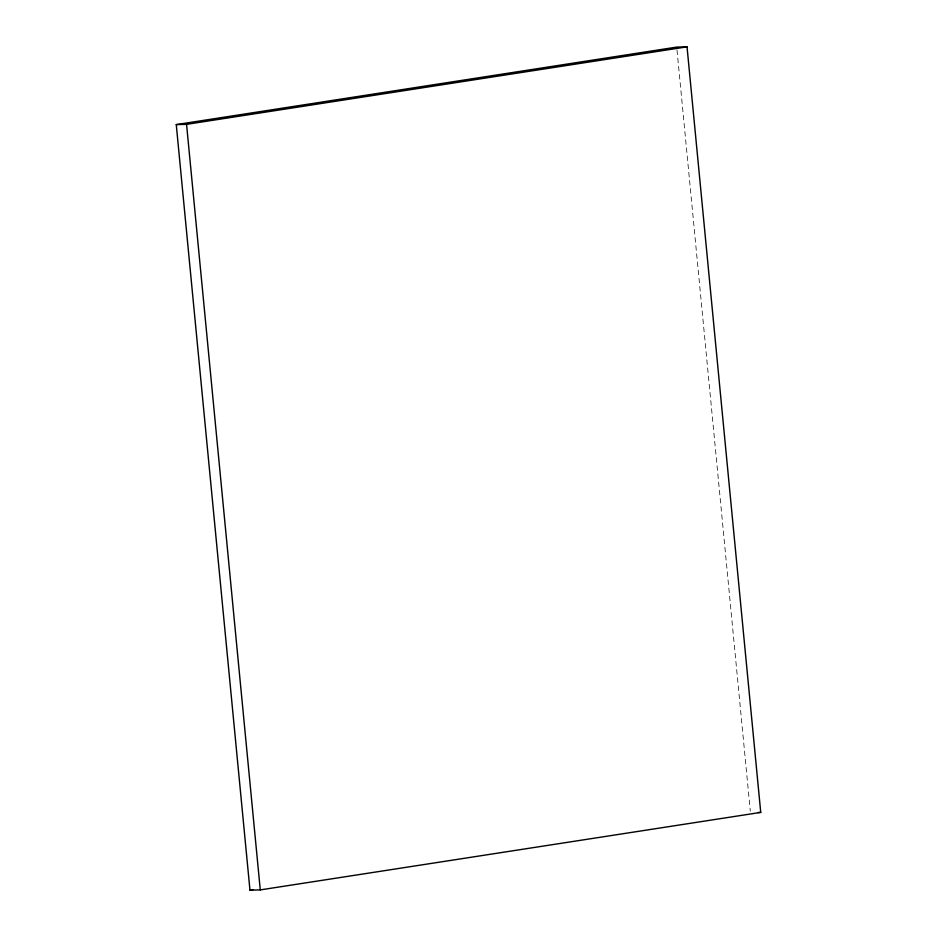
<?xml version="1.0" encoding="UTF-8"?>
<svg xmlns="http://www.w3.org/2000/svg" width="937" height="937" viewBox="0 0 937 937"><rect width="100%" height="100%" fill="white"/><g stroke="black" fill="none" stroke-linecap="round" stroke-linejoin="round"><path stroke-width="0.7" stroke-dasharray="4.68 3.51" d="M677.006 50.012L750.303 811.196"/><path stroke-width="1.41" d="M176.261 124.598L676.725 47.096L687.032 46.85L760.739 812.402L260.275 889.904L249.968 890.15L176.261 124.598L186.557 124.352L687.032 46.85M249.968 890.15L252.861 889.705M758.174 812.473L760.739 812.402M186.557 124.352L260.275 889.904"/></g></svg>
